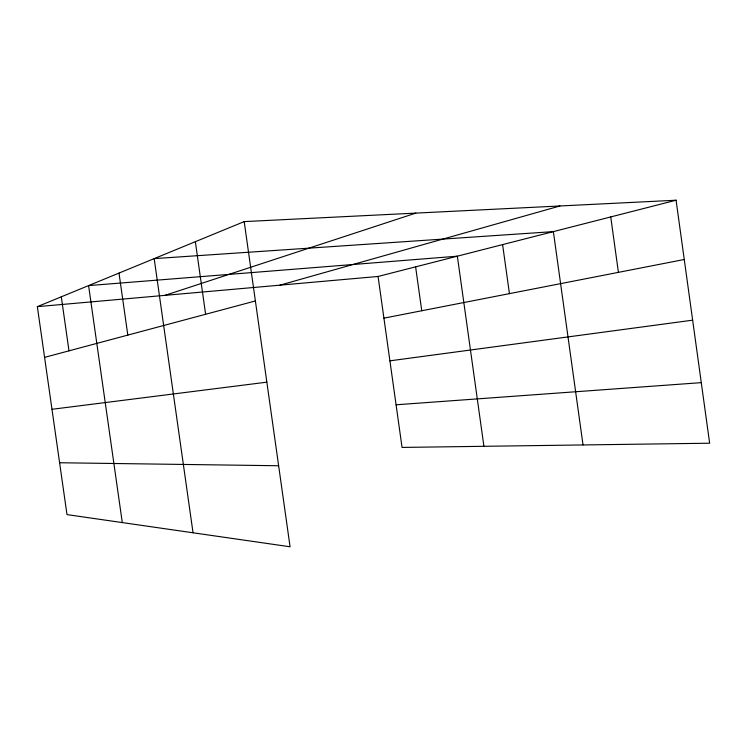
<?xml version="1.0" encoding="UTF-8"?>
<svg xmlns="http://www.w3.org/2000/svg" width="747" height="747" viewBox="0 0 747 747"><rect width="100%" height="100%" fill="white"/><g stroke="black" fill="none" stroke-linecap="round" stroke-linejoin="round"><path stroke-width="1.12" d="M244.194 221.607L290.069 546.776L66.997 514.608L37.35 306.662L244.194 221.607L676.072 200.224L709.65 443.214L402.054 447.425L378.075 276.465L676.072 200.224M165.031 295.345L415.836 213.11M279.901 285.167L559.942 205.976M44.577 357.374L255.39 300.957M383.921 318.147L684.261 259.498M389.906 360.838L692.646 320.174M51.982 409.3L266.847 382.165M37.35 306.662L378.075 276.465M396.078 404.79L701.284 382.641M59.601 462.757L278.64 465.745M195.359 241.692L205.621 314.282M193.043 532.779L154.181 258.621L553.368 231.617L583.024 444.951M119.006 273.085L127.812 335.104M122.293 522.583L88.594 285.597L457.351 256.184L483.916 446.304M61.301 296.82L68.995 350.847M415.612 266.856L421.756 310.761M610.729 216.938L618.413 272.356M502.6 244.605L509.435 293.636"/></g></svg>
